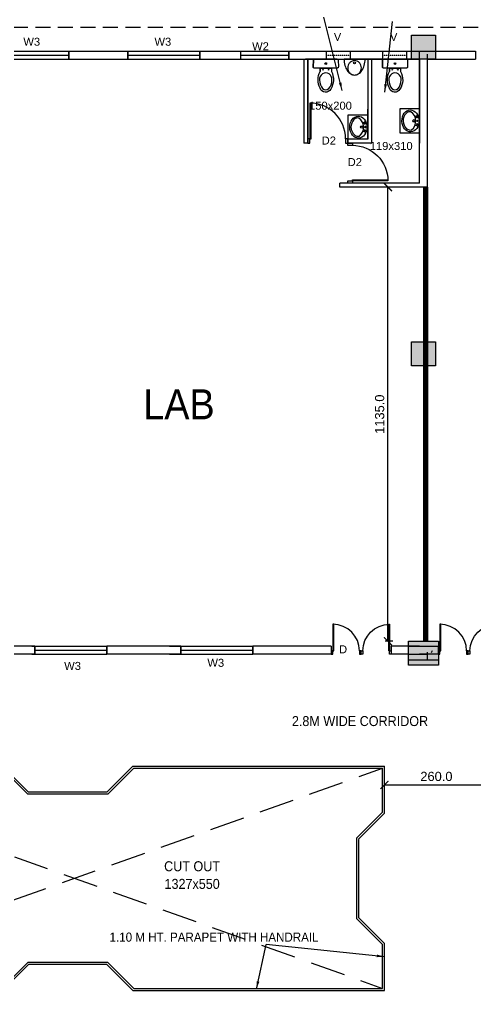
# Model space of a CAD drawing. Extents: x 53439 to 79867, y -144071 to -73305.
# Drawn here: x 69322 to 70462, y -84231 to -81803 of the extents above; entities that cross this region are included whole.
import ezdxf

# ---------------------------------------------------------------- set-up
doc = ezdxf.new("R2010")
doc.units = 0
doc.header["$LTSCALE"] = 0.1
doc.header["$MEASUREMENT"] = 0
doc.header["$PDMODE"] = 35
doc.header["$PDSIZE"] = -0.8
doc.linetypes.add('HIDDEN', pattern=[0.375, 0.25, -0.125])
doc.layers.get('0').update_dxf_attribs({"linetype": 'CONTINUOUS'})
doc.layers.get('DEFPOINTS').update_dxf_attribs({"linetype": 'CONTINUOUS'})
for name, color, linetype in [('COR_HA', 40, 'CONTINUOUS'), ('DOOR', 30, 'CONTINUOUS'), ('LAYER4', 130, 'CONTINUOUS'), ('SANI', 4, 'CONTINUOUS'), ('TEXT', 7, 'CONTINUOUS'), ('THIN_HA', 253, 'CONTINUOUS'), ('WALL', 6, 'CONTINUOUS'), ('WIN', 102, 'CONTINUOUS')]:
    doc.layers.add(name, color=color, linetype=linetype)
doc.styles.add('1MM', font='arial.ttf')
doc.styles.add('DIM', font='arial.ttf', dxfattribs={"width": 0.7, "height": 1})
doc.styles.add('DUTCH', font='arial.ttf')
doc.dimstyles.new('KRI', dxfattribs={"dimtxt": 23, "dimasz": 20, "dimexe": 7, "dimexo": 0, "dimgap": 9, "dimtad": 1, "dimdec": 1, "dimzin": 1, "dimtxsty": '1MM', "dimblk": 'ARCHTICK', "dimcen": 0.5, "dimclrd": 252, "dimclre": 252, "dimclrt": 7, "dimaunit": 1, "dimadec": 8, "dimazin": 3, "dimtfac": 1, "dimtdec": 1, "dimtmove": 0, "dimatfit": 3})

# ---------------------------------------------------------------- blocks, each defined once
blk = doc.blocks.new('A$C764D24B9')
at = {"layer": 'DOOR'}
for points in [[(0.056, 0.111), (0.083, 0.111), (0.083, 1), (0.056, 1)], [(0, 0), (0.056, 0), (0.056, 0.111), (0, 0.111)], [(0.944, 0), (1, 0), (1, 0.111), (0.944, 0.111)]]:
    blk.add_lwpolyline(points, close=True, dxfattribs=at)
blk.add_arc((0.056, 0.111), 0.889, 0, 90, dxfattribs=at)
blk = doc.blocks.new('_ARCHTICK')
at = {"layer": 'WALL', "color": 0, "const_width": 0.15}
blk.add_lwpolyline([(-0.5, -0.5), (0.5, 0.5)], dxfattribs=at)
blk = doc.blocks.new('*D340')
at = {"layer": 'DEFPOINTS', "color": 0, "linetype": 'CONTINUOUS', "ltscale": 0.1}
for p in [(70234.5, -83717, 0), (70494.5, -83716.2), (70494.5, -83717, 4.5)]:
    blk.add_point(p, dxfattribs=at)
at = {"layer": 'LAYER4', "color": 252, "linetype": 'CONTINUOUS', "ltscale": 0.1}
for p, q in [((70234.5, -83717), (70234.5, -83709.2)), ((70494.5, -83717), (70494.5, -83709.2)), ((70234.5, -83716.2), (70494.5, -83716.2))]:
    blk.add_line(p, q, dxfattribs=at)
at = {"layer": 'LAYER4', "color": 252, "linetype": 'CONTINUOUS', "ltscale": 0.1, "xscale": 20, "yscale": 20, "zscale": 20, "rotation": 180}
blk.add_blockref('_ARCHTICK', (70234.5, -83716.2), dxfattribs=at)
at = {"layer": 'LAYER4', "color": 252, "linetype": 'CONTINUOUS', "ltscale": 0.1, "xscale": 20, "yscale": 20, "zscale": 20}
blk.add_blockref('_ARCHTICK', (70494.5, -83716.2), dxfattribs=at)
at = {"layer": 'LAYER4', "color": 7, "linetype": 'CONTINUOUS', "ltscale": 0.1, "insert": (70364.5, -83695.4), "char_height": 23, "attachment_point": 5, "style": '1MM'}
blk.add_mtext('260.0', dxfattribs=at)
blk = doc.blocks.new('WC1')
at = {"layer": 'DOOR'}
for p, q in [((-29.3, -7.5), (-29.8, -22.7)), ((24.3, -5), (-26.8, -5))]:
    blk.add_line(p, q, dxfattribs=at)
for points in [[(26.8, -7.5), (27.3, -22.7, -0.423393), (24.7, -25.4), (-27.3, -25.4, -0.423393), (-29.8, -22.7), (-29.3, -7.5, -0.405093), (-26.8, -5), (24.3, -5, -0.405093), (26.8, -7.5, -0.407682)], [(11.5, -25.4), (11.5, -33, -0.265683), (10, -73.3, -0.649464), (-14.1, -70.9, -0.243179), (-14, -33), (-14, -25.4), (11.5, -25.4)], [(12.6, -52, 1.119632), (-15.2, -52, 17.71796)]]:
    blk.add_lwpolyline(points, format="xyb", dxfattribs=at)
blk.add_lwpolyline([(-14, -25.4), (-14, -33)], dxfattribs=at)
for centre, radius in [((-1.3, -15.2), 1.91), ((-7.6, -29.2), 0.636), ((5.1, -29.2), 0.636)]:
    blk.add_circle(centre, radius, dxfattribs=at)
blk.add_arc((-26.8, -7.5), 2.54, 90, 178.2101, dxfattribs=at)
blk.add_ellipse((-1.3, -52), major_axis=(0, -22.4), ratio=0.622298, start_param=4.712389, end_param=7.853982, dxfattribs=at)
blk = doc.blocks.new('UR1P')
at = {"layer": 'SANI'}
for points in [[(-29.7, 0, 0.066402), (-27.3, -18, 0.078959), (-21, -32, 0.107161), (-10.6, -42.2, 0.141785), (0, -45.2, 0.141785), (10.6, -42.2, 0.107161), (21, -32, 0.078959), (27.3, -18, 0.066402), (29.7, 0)], [(0, -45.2, 0.104192), (7.3, -43.7, 0.100673), (13.6, -39.2, 0.096065), (17.8, -32.6, 0.093043), (19.3, -24.7, 0.093043), (17.8, -16.8, 0.096065), (13.6, -10.2, 0.100673), (7.3, -5.7, 0.104192), (0, -4.2, 0.104192), (-7.3, -5.7, 0.100673), (-13.6, -10.2, 0.096065), (-17.8, -16.8, 0.093043), (-19.3, -24.7, 0.093043), (-17.8, -32.6, 0.096065), (-13.6, -39.2, 0.100673), (-7.3, -43.7, 0.104192)]]:
    blk.add_lwpolyline(points, format="xyb", close=True, dxfattribs=at)
blk.add_circle((0, -10.8), 2.97, dxfattribs=at)
blk = doc.blocks.new('WB5')
at = {"layer": 'DOOR'}
for p, q in [((4.7, 11.3), (6.8, 10.5)), ((5.3, -11), (7.3, -10.1))]:
    blk.add_line(p, q, dxfattribs=at)
for points in [[(2.4, 0.1, 1), (5, 0.1, 1)], [(3.2, 7.9, 1), (5.9, 7.9, 1)], [(3.6, -7.7, -1), (6.3, -7.6, -1)]]:
    blk.add_lwpolyline(points, format="xyb", close=True, dxfattribs=at)
for centre, radius in [((3.7, 0.1), 1.32), ((11.8, 0.3), 2.73), ((11.8, 0.3), 2.19)]:
    blk.add_circle(centre, radius, dxfattribs=at)
for centre, radius, start, end in [((5.6, 13.6), 2.49, 151.6403, 249.4649), ((7.7, 12.8), 2.49, 249.4649, 334.3015), ((32.6, 0.8), 25.2, 127.6693, 236.45), ((18.2, 19.4), 1.66, 91.5976, 127.6693), ((6.3, -13.3), 2.49, 113.4041, 211.2287), ((8.3, -12.4), 2.49, 28.5675, 113.4041)]:
    blk.add_arc(centre, radius, start, end, dxfattribs=at)
blk.add_ellipse((19.5, 0.5), major_axis=(-0.6, 24.9), ratio=0.783308, dxfattribs=at)
blk.add_open_spline([(18.7, -20.2), (23.5, -20.6), (25, -20), (30.8, -16.4), (34.3, -10.8), (37.3, 2.3), (34.9, 9.5), (28.9, 18.7), (25, 21.3), (18.2, 21.1)], degree=3, knots=[3.262053, 3.262053, 3.262053, 3.262053, 3.577225, 3.577225, 4.479784, 4.479784, 5.382343, 5.382343, 6.141594, 6.141594, 6.141594, 6.141594], dxfattribs=at)
blk = doc.blocks.new('YTTU')
at = {"layer": 'THIN_HA', "linetype": 'CONTINUOUS', "ltscale": 0.1}
blk.add_hatch(color=2, dxfattribs=at).paths.add_polyline_path([(-6879.58, -1156.369), (-6878.83, -1156.369), (-6878.83, -1156.969), (-6879.58, -1156.969)])
at = {"layer": 'THIN_HA', "color": 2, "linetype": 'CONTINUOUS', "ltscale": 0.1}
blk.add_lwpolyline([(-6879.58, -1156.369), (-6878.83, -1156.369), (-6878.83, -1156.969), (-6879.58, -1156.969)], close=True, dxfattribs=at)
blk = doc.blocks.new('HYTYH')
at = {"layer": 'THIN_HA', "linetype": 'CONTINUOUS', "ltscale": 0.1}
for points in [[(-6825.255, -1129.969), (-6824.655, -1129.969), (-6824.655, -1130.569), (-6825.255, -1130.569)], [(-6825.255, -1137.632), (-6824.655, -1137.632), (-6824.655, -1138.232), (-6825.255, -1138.232)]]:
    blk.add_hatch(color=2, dxfattribs=at).paths.add_polyline_path(points)
at = {"layer": 'THIN_HA', "color": 2, "linetype": 'CONTINUOUS', "ltscale": 0.1}
for points in [[(-6825.255, -1129.969), (-6824.655, -1129.969), (-6824.655, -1130.569), (-6825.255, -1130.569)], [(-6825.255, -1137.632), (-6824.655, -1137.632), (-6824.655, -1138.232), (-6825.255, -1138.232)]]:
    blk.add_lwpolyline(points, close=True, dxfattribs=at)
at = {"layer": 'THIN_HA', "color": 2, "linetype": 'CONTINUOUS'}
blk.add_blockref('YTTU', (54.25, 11.25), dxfattribs=at)
blk = doc.blocks.new('*D412')
at = {"layer": 'DEFPOINTS', "color": 0, "linetype": 'CONTINUOUS', "ltscale": 0.1}
for p in [(70243.4, -82222.5), (70332.4, -82222.5), (70332.4, -83357.5)]:
    blk.add_point(p, dxfattribs=at)
at = {"layer": 'WALL', "color": 252, "ltscale": 0.1}
for p, q in [((70255.9, -82222.5), (70236.4, -82222.5)), ((70243.4, -83357.5), (70243.4, -82222.5)), ((70255.9, -83357.5), (70236.4, -83357.5))]:
    blk.add_line(p, q, dxfattribs=at)
at = {"layer": 'WALL', "color": 252, "linetype": 'CONTINUOUS', "ltscale": 0.1, "xscale": 20, "yscale": 20, "zscale": 20}
for p, rotation in [((70243.4, -82222.5), 90), ((70243.4, -83357.5), 270)]:
    blk.add_blockref('_ARCHTICK', p, dxfattribs=dict(at, rotation=rotation))
at = {"layer": 'WALL', "color": 7, "linetype": 'CONTINUOUS', "ltscale": 0.1, "insert": (70222.7, -82790), "char_height": 23, "attachment_point": 5, "rotation": 90, "style": '1MM'}
blk.add_mtext('1135.0', dxfattribs=at)

msp = doc.modelspace()

# ---------------------------------------------------------------- hatches: boundary and pattern name
at = {"layer": 'LAYER4', "linetype": 'CONTINUOUS', "ltscale": 0.1}
msp.add_hatch(color=7, dxfattribs=at).paths.add_polyline_path([(70294.89, -83404.99), (70294.89, -83369.99), (70369.89, -83369.99), (70369.89, -83404.99)])
msp.add_hatch(color=7, dxfattribs=at).paths.add_polyline_path([(70294.89, -83404.99), (70294.89, -83369.99), (70369.89, -83369.99), (70369.89, -83404.99)])
msp.add_hatch(color=7, dxfattribs=at).paths.add_polyline_path([(70294.89, -83404.99), (70294.89, -83369.99), (70369.89, -83369.99), (70369.89, -83404.99)])
at = {"layer": 'WALL', "linetype": 'CONTINUOUS', "ltscale": 0.1}
h = msp.add_hatch(dxfattribs=at)
h.set_pattern_fill('ANSI31')
h.paths.add_polyline_path([(70342.39, -82222.49), (70332.39, -82222.49), (70332.39, -83357.49), (70342.39, -83357.49)])

# ---------------------------------------------------------------- linework, layer by layer
at = {"layer": 'COR_HA', "linetype": 'CONTINUOUS', "ltscale": 0.1}
for p, q in [((69445.43, -81882.49), (69445.43, -81902.49)), ((69593.16, -81882.49), (69593.16, -81902.49)), ((69773.16, -81882.49), (69773.16, -81902.49)), ((69995.7, -81882.49), (69995.7, -81902.49)), ((69360.88, -83369.99, 0), (69360.88, -83389.99, 0)), ((69540.88, -83369.99, 0), (69540.88, -83389.99, 0)), ((69725.41, -83369.99), (69725.41, -83389.99)), ((69905.41, -83369.99), (69905.41, -83389.99))]:
    msp.add_line(p, q, dxfattribs=at)
at = {"layer": 'COR_HA', "ltscale": 0.1}
msp.add_line((70352.03, -83385.64), (70354.83, -83380.79), dxfattribs=at)
at = {"layer": 'COR_HA', "linetype": 'CONTINUOUS', "ltscale": 0.1}
msp.add_lwpolyline([(69995.7, -81902.49), (69995.7, -81882.49)], dxfattribs=at)
at = {"layer": 'DOOR', "linetype": 'HIDDEN', "ltscale": 1500}
msp.add_line((65312.39, -81822.49), (72349.93, -81822.49), dxfattribs=at)
at = {"layer": 'LAYER4', "linetype": 'CONTINUOUS', "ltscale": 0.1}
for p, q in [((70323.26, -82026.92, 0), (70273.26, -82026.92, 0)), ((70273.26, -82026.92), (70273.26, -82086.92)), ((70192.93, -82042.49, 0), (70142.93, -82042.49, 0)), ((70142.93, -82042.49, 0), (70142.93, -82102.49, 0)), ((70273.26, -82086.92), (70323.26, -82086.92)), ((70342.39, -83404.99), (70342.39, -83384.99)), ((70342.39, -83404.99), (70342.39, -83384.99)), ((70342.39, -83404.99), (70342.39, -83384.99)), ((69278.04, -83674.99), (69343.04, -83739.99)), ((69280.11, -83669.99), (69345.11, -83734.99)), ((69605.97, -83669.99), (69540.97, -83734.99)), ((69608.04, -83674.99), (69543.04, -83739.99)), ((69605.97, -83669.99), (70234.49, -83669.99)), ((69608.04, -83674.99), (70229.49, -83674.99)), ((69800.44, -83669.99, 0), (70119.53, -83669.99, 0)), ((69802.51, -83674.99, 0), (70114.53, -83674.99, 0)), ((70229.49, -83784.99), (70229.49, -83674.99)), ((70234.49, -83787.07), (70234.49, -83669.99)), ((69540.97, -83734.99), (69345.11, -83734.99)), ((69543.04, -83739.99), (69343.04, -83739.99)), ((70229.49, -83784.99), (70164.49, -83849.99)), ((70234.49, -83787.07), (70169.49, -83852.07)), ((70164.49, -83849.99), (70164.49, -84049.99)), ((70169.49, -83852.59), (70169.49, -84047.92)), ((70229.49, -84114.99), (70164.49, -84049.99)), ((70234.49, -84112.92), (70169.49, -84047.92)), ((70229.49, -84224.99), (70229.49, -84114.99)), ((70234.49, -84229.99), (70234.49, -84112.92)), ((69278.04, -84225.52), (69343.04, -84160.52)), ((69280.11, -84230.52), (69345.11, -84165.52)), ((69543.04, -84160.52), (69343.04, -84160.52)), ((69540.97, -84165.52), (69345.11, -84165.52)), ((69605.97, -84230.52), (69540.97, -84165.52)), ((69608.04, -84225.52), (69543.04, -84160.52)), ((69605.97, -84230.52), (70234.49, -84229.99)), ((69608.04, -84225.52), (70229.49, -84224.99))]:
    msp.add_line(p, q, dxfattribs=at)
at = {"layer": 'LAYER4', "color": 1, "linetype": 'HIDDEN', "ltscale": 3500}
for p, q in [((68687.92, -84224.99, 12.36), (70229.49, -83674.99)), ((68691.77, -83674.99, 12.36), (70229.49, -84224.99))]:
    msp.add_line(p, q, dxfattribs=at)
at = {"layer": 'LAYER4', "color": 7, "linetype": 'CONTINUOUS', "ltscale": 0.1}
msp.add_lwpolyline([(70294.89, -83404.99), (70294.89, -83369.99), (70369.89, -83369.99), (70369.89, -83404.99)], close=True, dxfattribs=at)
msp.add_lwpolyline([(70294.89, -83404.99), (70294.89, -83369.99), (70369.89, -83369.99), (70369.89, -83404.99)], close=True, dxfattribs=at)
msp.add_lwpolyline([(70294.89, -83404.99), (70294.89, -83369.99), (70369.89, -83369.99), (70369.89, -83404.99)], close=True, dxfattribs=at)
at = {"layer": 'WALL', "linetype": 'CONTINUOUS', "ltscale": 0.1}
for p, q in [((69445.43, -81882.49), (69593.16, -81882.49)), ((69445.43, -81882.49), (69593.16, -81882.49)), ((69445.43, -81882.49), (69593.16, -81882.49)), ((69445.43, -81902.49), (69445.43, -81882.49)), ((69593.16, -81882.49), (69593.16, -81902.49)), ((69773.16, -81882.49), (69875.7, -81882.49)), ((69773.16, -81882.49), (69875.7, -81882.49)), ((69773.16, -81882.49), (69875.7, -81882.49)), ((69773.16, -81902.49), (69773.16, -81882.49)), ((69995.7, -81882.49), (70090.12, -81882.49)), ((69995.7, -81902.49), (69995.7, -81882.49)), ((70090.12, -81902.49, 0), (70090.12, -81882.49, 0)), ((70090.12, -81902.49, 0), (70090.12, -81882.49, 0)), ((70150.12, -81882.49), (70230.51, -81882.49)), ((70150.12, -81882.49), (70230.51, -81882.49)), ((70150.12, -81882.49), (70230.51, -81882.49)), ((70150.12, -81902.49, 0), (70150.12, -81882.49, 0)), ((70150.12, -81882.49), (70230.51, -81882.49)), ((70150.12, -81882.49), (70230.51, -81882.49)), ((70150.12, -81902.49, 0), (70150.12, -81882.49, 0)), ((70230.51, -81902.49), (70230.51, -81882.49)), ((70230.51, -81902.49), (70230.51, -81882.49)), ((70290.51, -81882.49), (70342.39, -81882.49)), ((70290.51, -81902.49), (70290.51, -81882.49)), ((70290.51, -81882.49), (70314.89, -81882.49)), ((70290.51, -81902.49), (70290.51, -81882.49)), ((70322.39, -82212.49), (70322.39, -81882.49)), ((70322.39, -81882.49), (70462.39, -81882.49)), ((70342.39, -82222.49), (70342.39, -81889.99)), ((70462.39, -81882.49), (70462.39, -81902.49)), ((69445.43, -81902.49), (69593.16, -81902.49)), ((69445.43, -81902.49), (69593.16, -81902.49)), ((69445.43, -81902.49), (69593.16, -81902.49)), ((69773.16, -81902.49), (69875.7, -81902.49)), ((69773.16, -81902.49), (69875.7, -81902.49)), ((69773.16, -81902.49), (69875.7, -81902.49)), ((69995.7, -81902.49), (70090.12, -81902.49)), ((70090.12, -81902.49, 0), (70037.39, -81902.49, 0)), ((70042.93, -81902.49), (70090.12, -81902.49)), ((70042.93, -81902.49), (70090.12, -81902.49)), ((70042.93, -81902.49), (70090.12, -81902.49)), ((70042.93, -81902.49), (70090.12, -81902.49)), ((70042.93, -82112.49), (70042.93, -81902.49)), ((70090.12, -81902.49, 0), (70087.34, -81902.49, 0)), ((70090.12, -81902.49, 0), (70087.34, -81902.49, 0)), ((70090.12, -81902.49, 0), (70087.34, -81902.49, 0)), ((70090.12, -81902.49, 0), (70087.34, -81902.49, 0)), ((70090.12, -81902.49, 0), (70087.34, -81902.49, 0)), ((70090.12, -81902.49, 0), (70087.34, -81902.49, 0)), ((70150.12, -81902.49), (70230.51, -81902.49)), ((70230.51, -81902.49, 0), (70150.12, -81902.49, 0)), ((70150.12, -81902.49), (70192.93, -81902.49)), ((70150.12, -81902.49), (70192.93, -81902.49)), ((70150.12, -81902.49), (70192.93, -81902.49)), ((70150.12, -81902.49), (70192.93, -81902.49)), ((70150.12, -81902.49), (70192.93, -81902.49)), ((70150.12, -81902.49), (70192.93, -81902.49)), ((70150.12, -81902.49), (70192.93, -81902.49)), ((70150.12, -81902.49), (70192.93, -81902.49)), ((70202.93, -81902.49), (70230.51, -81902.49)), ((70202.93, -81902.49), (70230.51, -81902.49)), ((70202.93, -81902.49), (70230.51, -81902.49)), ((70202.93, -81902.49), (70230.51, -81902.49)), ((70202.93, -81902.49), (70230.51, -81902.49)), ((70202.93, -81902.49), (70230.51, -81902.49)), ((70202.93, -81902.49), (70230.51, -81902.49)), ((70202.93, -81902.49), (70230.51, -81902.49)), ((70202.93, -82102.49), (70202.93, -81902.49)), ((70202.93, -82112.49, 0), (70202.93, -81902.49, 0)), ((70230.51, -81902.49), (70227.73, -81902.49)), ((70230.51, -81902.49), (70227.73, -81902.49)), ((70230.51, -81902.49), (70227.73, -81902.49)), ((70230.51, -81902.49), (70227.73, -81902.49)), ((70230.51, -81902.49), (70227.73, -81902.49)), ((70230.51, -81902.49), (70227.73, -81902.49)), ((70290.51, -81902.49), (70322.39, -81902.49)), ((70322.39, -81902.49, 0), (70290.51, -81902.49, 0)), ((70290.51, -81902.49), (70322.39, -81902.49)), ((70290.51, -81902.49), (70322.39, -81902.49)), ((70290.51, -81902.49), (70322.39, -81902.49)), ((70322.39, -82212.49), (70322.39, -81902.49)), ((70322.39, -82212.49), (70322.39, -81902.49)), ((70322.39, -82212.49, 0), (70322.39, -81902.49, 0)), ((70322.39, -82112.49, 0), (70322.39, -81902.49, 0)), ((70342.39, -81902.49), (70462.39, -81902.49)), ((70342.39, -82222.49), (70342.39, -81909.99)), ((70192.93, -82102.49, 0), (70192.93, -82027.49, 0)), ((70192.93, -82102.49, 0), (70142.93, -82102.49, 0)), ((70042.93, -82112.49, 0), (70032.93, -82112.49, 0)), ((70192.93, -82112.49, 0), (70142.93, -82112.49, 0)), ((70202.93, -82112.49, 0), (70142.93, -82112.49, 0)), ((70202.93, -82112.49, 0), (70192.93, -82112.49, 0)), ((70322.39, -82212.49), (70122.93, -82212.49)), ((70322.39, -82212.49), (70122.93, -82212.49)), ((70322.39, -82212.49), (70122.93, -82212.49)), ((70122.93, -82222.49), (70122.93, -82212.49)), ((70342.39, -82222.49), (70122.93, -82222.49)), ((69360.88, -83369.99), (69284.14, -83369.99)), ((69353.38, -83369.99), (69360.88, -83369.99)), ((69353.38, -83369.99), (69360.88, -83369.99)), ((69353.38, -83369.99), (69360.88, -83369.99)), ((69353.38, -83369.99, 0), (69360.88, -83369.99, 0)), ((69353.38, -83369.99, 0), (69360.88, -83369.99, 0)), ((69353.38, -83369.99, 0), (69360.88, -83369.99, 0)), ((69353.38, -83369.99), (69360.88, -83369.99)), ((69353.38, -83369.99), (69360.88, -83369.99)), ((69353.38, -83369.99), (69360.88, -83369.99)), ((69353.38, -83369.99, 0), (69360.88, -83369.99, 0)), ((69353.38, -83369.99, 0), (69360.88, -83369.99, 0)), ((69353.38, -83369.99, 0), (69360.88, -83369.99, 0)), ((69360.88, -83369.99, 0), (69360.88, -83389.99, 0)), ((69725.41, -83369.99), (69540.88, -83369.99)), ((69540.88, -83389.99, 0), (69540.88, -83369.99, 0)), ((69697.65, -83369.99, 0), (69725.41, -83369.99, 0)), ((69697.65, -83369.99, 0), (69725.41, -83369.99, 0)), ((69725.41, -83369.99), (69725.41, -83389.99)), ((70101.49, -83369.99), (69905.41, -83369.99)), ((69905.41, -83389.99), (69905.41, -83369.99)), ((70101.49, -83369.99), (70101.49, -83389.99)), ((70295.63, -83369.99), (70251.49, -83369.99)), ((70251.49, -83369.99), (70251.49, -83389.99)), ((70251.49, -83369.99), (70251.49, -83389.99)), ((70322.39, -83369.99), (70295.63, -83369.99)), ((70322.39, -83369.99), (70295.63, -83369.99)), ((70322.39, -83369.99), (70295.63, -83369.99)), ((70322.39, -83369.99), (70295.63, -83369.99)), ((70342.39, -83369.99), (70369.14, -83369.99)), ((70342.39, -83369.99), (70369.14, -83369.99)), ((70369.14, -83369.99), (70369.14, -83389.99)), ((70369.14, -83369.99), (70369.14, -83389.99)), ((69360.88, -83389.99), (69284.14, -83389.99)), ((69353.38, -83389.99), (69360.88, -83389.99)), ((69353.38, -83389.99), (69360.88, -83389.99)), ((69353.38, -83389.99), (69360.88, -83389.99)), ((69353.38, -83389.99), (69360.88, -83389.99)), ((69353.38, -83389.99), (69360.88, -83389.99)), ((69353.38, -83389.99, 0), (69360.88, -83389.99, 0)), ((69353.38, -83389.99, 0), (69360.88, -83389.99, 0)), ((69353.38, -83389.99, 0), (69360.88, -83389.99, 0)), ((69353.38, -83389.99, 0), (69360.88, -83389.99, 0)), ((69353.38, -83389.99), (69360.88, -83389.99)), ((69353.38, -83389.99), (69360.88, -83389.99)), ((69353.38, -83389.99), (69360.88, -83389.99)), ((69353.38, -83389.99), (69360.88, -83389.99)), ((69353.38, -83389.99), (69360.88, -83389.99)), ((69353.38, -83389.99, 0), (69360.88, -83389.99, 0)), ((69353.38, -83389.99, 0), (69360.88, -83389.99, 0)), ((69353.38, -83389.99, 0), (69360.88, -83389.99, 0)), ((69353.38, -83389.99, 0), (69360.88, -83389.99, 0)), ((69353.38, -83389.99, 0), (69360.88, -83389.99, 0)), ((69725.41, -83389.99), (69540.88, -83389.99)), ((69697.65, -83389.99, 0), (69725.41, -83389.99, 0)), ((69697.65, -83389.99, 0), (69725.41, -83389.99, 0)), ((70101.49, -83389.99), (69905.41, -83389.99)), ((70295.63, -83389.99), (70247.17, -83389.99)), ((70295.63, -83389.99), (70342.39, -83389.99)), ((70295.63, -83389.99), (70342.39, -83389.99)), ((70369.14, -83389.99), (70322.39, -83389.99)), ((70369.14, -83389.99), (70322.39, -83389.99)), ((70332.39, -83404.99), (70307.84, -83404.99))]:
    msp.add_line(p, q, dxfattribs=at)
at = {"layer": 'WALL', "color": 7, "linetype": 'CONTINUOUS', "ltscale": 0.1}
for p, q in [((70332.39, -82222.49), (70332.39, -83357.49)), ((70342.39, -82222.49), (70342.39, -83357.49))]:
    msp.add_line(p, q, dxfattribs=at)
at = {"layer": 'WALL', "linetype": 'CONTINUOUS', "ltscale": 0.1}
for points in [[(69445.43, -81882.49), (69593.16, -81882.49)], [(69445.43, -81882.49), (69593.16, -81882.49)], [(69445.43, -81882.49), (69593.16, -81882.49)], [(69445.43, -81882.49), (69593.16, -81882.49)], [(69445.43, -81902.49), (69445.43, -81882.49)], [(69593.16, -81902.49), (69593.16, -81882.49)], [(69773.16, -81882.49), (69875.7, -81882.49)], [(69773.16, -81882.49), (69875.7, -81882.49)], [(69773.16, -81882.49), (69875.7, -81882.49)], [(69773.16, -81882.49), (69875.7, -81882.49)], [(69773.16, -81902.49), (69773.16, -81882.49)], [(69875.7, -81902.49), (69875.7, -81882.49)], [(69995.7, -81882.49), (70090.12, -81882.49)], [(69995.7, -81882.49), (70090.12, -81882.49)], [(69995.7, -81882.49), (70090.12, -81882.49)], [(69995.7, -81902.49), (69995.7, -81882.49)], [(70150.12, -81882.49), (70230.51, -81882.49)], [(70150.12, -81882.49), (70230.51, -81882.49)], [(70150.12, -81882.49), (70230.51, -81882.49)], [(70150.12, -81882.49), (70230.51, -81882.49)], [(70150.12, -81882.49), (70230.51, -81882.49)], [(70290.51, -81882.49), (70342.39, -81882.49)], [(70290.51, -81882.49), (70342.39, -81882.49)], [(70290.51, -81882.49), (70342.39, -81882.49)], [(69445.43, -81902.49), (69593.16, -81902.49)], [(69445.43, -81902.49), (69593.16, -81902.49)], [(69445.43, -81902.49), (69593.16, -81902.49)], [(69445.43, -81902.49), (69593.16, -81902.49)], [(69773.16, -81902.49), (69875.7, -81902.49)], [(69773.16, -81902.49), (69875.7, -81902.49)], [(69773.16, -81902.49), (69875.7, -81902.49)], [(69773.16, -81902.49), (69875.7, -81902.49)], [(69995.7, -81902.49), (70090.12, -81902.49)], [(69995.7, -81902.49), (70090.12, -81902.49)], [(69995.7, -81902.49), (70090.12, -81902.49)], [(70032.93, -81902.49), (70032.93, -82112.49)], [(70042.93, -81902.49), (70090.12, -81902.49)], [(70042.93, -81902.49), (70042.93, -82112.49)], [(70150.12, -81902.49), (70230.51, -81902.49)], [(70150.12, -81902.49), (70230.51, -81902.49)], [(70150.12, -81902.49), (70230.51, -81902.49)], [(70150.12, -81902.49), (70192.93, -81902.49)], [(70150.12, -81902.49), (70192.93, -81902.49)], [(70192.93, -81902.49), (70192.93, -82102.49)], [(70202.93, -81902.49), (70230.51, -81902.49)], [(70202.93, -81902.49), (70230.51, -81902.49)], [(70290.51, -81902.49), (70322.39, -81902.49)], [(70290.51, -81902.49), (70322.39, -81902.49)], [(70290.51, -81902.49), (70322.39, -81902.49)], [(70290.51, -81902.49), (70322.39, -81902.49)], [(70322.39, -81902.49), (70322.39, -82112.49)], [(70142.93, -82102.49), (70142.93, -82112.49)], [(69360.88, -83389.99), (69360.88, -83369.99)], [(69540.88, -83389.99), (69540.88, -83369.99)], [(69725.41, -83389.99), (69725.41, -83369.99)], [(69905.41, -83389.99), (69905.41, -83369.99)]]:
    msp.add_lwpolyline(points, dxfattribs=at)
at = {"layer": 'WALL', "color": 7, "linetype": 'CONTINUOUS', "ltscale": 0.1}
msp.add_lwpolyline([(70342.39, -82222.49), (70332.39, -82222.49), (70332.39, -83357.49), (70342.39, -83357.49)], close=True, dxfattribs=at)
at = {"layer": 'WIN'}
for p, q in [((69265.43, -81882.49), (69445.43, -81882.49)), ((69265.43, -81892.49), (69445.43, -81892.49)), ((69593.16, -81882.49), (69773.16, -81882.49)), ((69593.16, -81892.49), (69773.16, -81892.49)), ((69875.7, -81882.49), (69995.7, -81882.49)), ((69875.7, -81892.49), (69995.7, -81892.49)), ((69265.43, -81902.49), (69445.43, -81902.49)), ((69593.16, -81902.49), (69773.16, -81902.49)), ((69875.7, -81902.49), (69995.7, -81902.49)), ((69360.88, -83369.99, 0), (69540.88, -83369.99, 0)), ((69725.41, -83369.99), (69905.41, -83369.99)), ((69360.88, -83379.99, 0), (69540.88, -83379.99, 0)), ((69360.88, -83389.99, 0), (69540.88, -83389.99, 0)), ((69725.41, -83379.99), (69905.41, -83379.99)), ((69725.41, -83389.99), (69905.41, -83389.99))]:
    msp.add_line(p, q, dxfattribs=at)
at = {"layer": 'WIN', "color": 5}
for points in [[(70090.12, -81882.49), (70150.12, -81882.49)], [(70090.12, -81882.49), (70150.12, -81882.49)], [(70090.12, -81882.49), (70150.12, -81882.49)], [(70090.12, -81882.49), (70150.12, -81882.49)], [(70090.12, -81882.49), (70150.12, -81882.49)], [(70090.12, -81882.49), (70150.12, -81882.49)], [(70230.51, -81882.49), (70290.51, -81882.49)], [(70230.51, -81882.49), (70290.51, -81882.49)], [(70230.51, -81882.49), (70290.51, -81882.49)], [(70230.51, -81882.49), (70290.51, -81882.49)], [(70230.51, -81882.49), (70290.51, -81882.49)], [(70230.51, -81882.49), (70290.51, -81882.49)], [(70090.12, -81902.49), (70150.12, -81902.49)], [(70090.12, -81902.49), (70150.12, -81902.49)], [(70090.12, -81902.49), (70150.12, -81902.49)], [(70090.12, -81902.49), (70150.12, -81902.49)], [(70090.12, -81902.49), (70150.12, -81902.49)], [(70090.12, -81902.49), (70150.12, -81902.49)], [(70230.51, -81902.49), (70290.51, -81902.49)], [(70230.51, -81902.49), (70290.51, -81902.49)], [(70230.51, -81902.49), (70290.51, -81902.49)], [(70230.51, -81902.49), (70290.51, -81902.49)], [(70230.51, -81902.49), (70290.51, -81902.49)], [(70230.51, -81902.49), (70290.51, -81902.49)]]:
    msp.add_lwpolyline(points, dxfattribs=at)
at = {"layer": 'WIN', "color": 5, "linetype": 'HIDDEN'}
for points in [[(70090.12, -81892.49), (70150.12, -81892.49)], [(70090.12, -81892.49), (70150.12, -81892.49)], [(70090.12, -81892.49), (70150.12, -81892.49)], [(70090.12, -81892.49), (70150.12, -81892.49)], [(70090.12, -81892.49), (70150.12, -81892.49)], [(70090.12, -81892.49), (70150.12, -81892.49)], [(70230.51, -81892.49), (70290.51, -81892.49)], [(70230.51, -81892.49), (70290.51, -81892.49)], [(70230.51, -81892.49), (70290.51, -81892.49)], [(70230.51, -81892.49), (70290.51, -81892.49)], [(70230.51, -81892.49), (70290.51, -81892.49)], [(70230.51, -81892.49), (70290.51, -81892.49)]]:
    msp.add_lwpolyline(points, dxfattribs=at)

# ---------------------------------------------------------------- block references
at = {"layer": 'LAYER4', "linetype": 'CONTINUOUS', "ltscale": 0.1}
for name, p, xscale, yscale, zscale in [('WC1', (70089.33, -81896.98, 0), 1.102362204692326, 1.102362204692326, 1.102362204692326), ('UR1P', (70159.97, -81902.49), 0.8818897636956535, 0.8818897636956535, 0.8818897636956535), ('WC1', (70262.42, -81896.98), 1.102362204692326, 1.102362204692326, 1.102362204692326)]:
    msp.add_blockref(name, p, dxfattribs=dict(at, xscale=xscale, yscale=yscale, zscale=zscale))
at = {"layer": 'LAYER4', "linetype": 'CONTINUOUS', "ltscale": 0.1, "xscale": 1.102362204837846, "yscale": 1.102362204837846, "zscale": 1.102362204837846, "rotation": 180}
for p in [(70321.25, -82056.52), (70190.92, -82072.09, 0)]:
    msp.add_blockref('WB5', p, dxfattribs=at)
at = {"layer": 'THIN_HA', "color": 2, "linetype": 'CONTINUOUS', "xscale": 100, "yscale": 100, "zscale": 100}
msp.add_blockref('HYTYH', (752827.85, 31154.42), dxfattribs=at)
at = {"layer": 'WALL', "linetype": 'CONTINUOUS', "ltscale": 0.1}
for p, xscale, yscale, zscale in [((70042.93, -82112.49, 0), 100, 100, 100), ((70251.49, -83389.99), -75.00000000116415, 75.0000000010914, 75.00000000109135), ((70369.14, -83389.99), 75.00000000116415, 75.00000000116415, 75.00000000116415)]:
    msp.add_blockref('A$C764D24B9', p, dxfattribs=dict(at, xscale=xscale, yscale=yscale, zscale=zscale))
at = {"layer": 'WALL', "linetype": 'CONTINUOUS', "ltscale": 0.1, "extrusion": (0, 0, -1), "xscale": 100, "yscale": 100, "zscale": -100, "rotation": 90}
msp.add_blockref('A$C764D24B9', (-70143.3, -82212.49), dxfattribs=at)
at = {"layer": 'WALL', "linetype": 'CONTINUOUS', "ltscale": 0.1, "extrusion": (0, 0, -1)}
for p, xscale, yscale, zscale in [((-70101.49, -83389.99), -75.00000000116415, 75.0000000010914, -75.00000000116415), ((-70519.14, -83389.99), 75.00000000116415, 75.00000000116415, -75.00000000109135)]:
    msp.add_blockref('A$C764D24B9', p, dxfattribs=dict(at, xscale=xscale, yscale=yscale, zscale=zscale))

# ---------------------------------------------------------------- texts
at = {"style": 'DIM'}
for s, p in [('V', (70108.1, -81856.95, 0)), ('V', (70248.5, -81856.95)), ('W3', (69332.14, -81869.09)), ('W3', (69659.87, -81869.09)), ('W2', (69903.86, -81880.41)), ('150x200', (70046.08, -82028.92)), ('D2', (70077.72, -82116.01, 0)), ('119x310', (70197.87, -82129.6)), ('D2', (70142.65, -82169.8, 0)), ('D', (70121.14, -83387.62)), ('W3', (69434.2, -83429.08, 0)), ('W3', (69792.12, -83421.35))]:
    msp.add_text(s, height=20, dxfattribs=at).set_placement(p)
at = {"layer": 'TEXT', "style": 'DUTCH', "width": 0.9}
for s, height, p in [('LAB', 75, (69632.01, -82802.75, 0)), ('2.8M WIDE CORRIDOR', 25, (70003.33, -83569.41)), ('CUT OUT', 25, (69683.97, -83932.31, 0)), ('1327x550', 25, (69684.91, -83976.36, 0)), ('1.10 M HT. PARAPET WITH HANDRAIL', 23, (69547.68, -84108.46, 0))]:
    msp.add_text(s, height=height, dxfattribs=at).set_placement(p)

# ---------------------------------------------------------------- dimensions: what is measured, and where the dimension line sits
at = {"layer": 'LAYER4', "color": 120, "linetype": 'CONTINUOUS', "ltscale": 0.1}
dim = msp.add_linear_dim(base=(70494.49, -83716.16, 0), p1=(70234.49, -83717.02), p2=(70494.49, -83717.02, 4.49), dimstyle='KRI', dxfattribs=at)
dim.commit()
dim.dimension.update_dxf_attribs({"geometry": '*D340', "text_midpoint": (70364.49, -83695.41, 0)})
at = {"layer": 'WALL', "color": 7, "linetype": 'CONTINUOUS', "ltscale": 0.1}
dim = msp.add_linear_dim(base=(70243.4, -82222.49), p1=(70332.39, -83357.49), p2=(70332.39, -82222.49), angle=90, dimstyle='KRI', override={"dimfxl": 12.5, "dimfxlon": 1}, dxfattribs=at)
dim.commit()
dim.dimension.update_dxf_attribs({"geometry": '*D412', "text_midpoint": (70222.65, -82789.99)})

# ---------------------------------------------------------------- leaders
at = {"layer": 'WALL', "linetype": 'CONTINUOUS', "ltscale": 0.1}
for points in [[(70128.66, -81980.96), (70083.54, -81797.39)], [(70235.53, -81985.05), (70254.44, -81808.46)], [(69914.5, -84227.34, 2.3), (69938.87, -84115.32, 2.3)], [(70235.57, -84145.88, 4.63), (69938.87, -84115.32, 4.63)]]:
    msp.add_leader(points, dimstyle='KRI', override={"dimgap": 9, "dimtad": 0}, dxfattribs=at)

doc.saveas('drawing.dxf')
